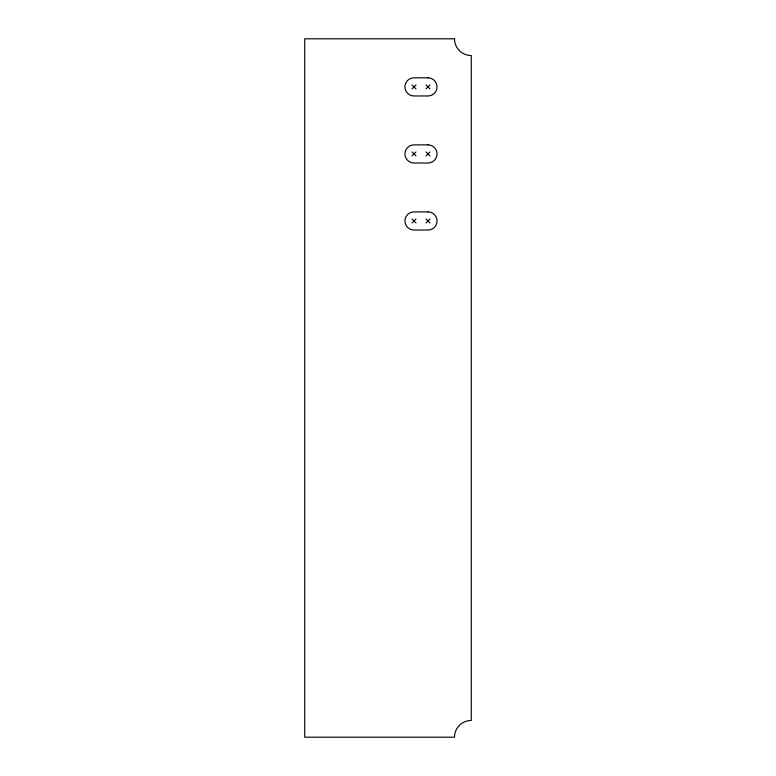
<?xml version="1.0" encoding="UTF-8"?>
<svg xmlns="http://www.w3.org/2000/svg" width="776" height="776" viewBox="0 0 776 776"><rect width="100%" height="100%" fill="white"/><g stroke="black" fill="none" stroke-linecap="round" stroke-linejoin="round"><path stroke-width="1.16" d="M412.027 88.871L415.975 84.923M425.995 88.871L429.943 84.923M412.027 155.908L415.975 151.96M425.995 155.908L429.943 151.96M412.027 222.945L415.975 218.997M425.995 222.945L429.943 218.997M425.995 84.923L429.943 88.871M412.027 84.923L415.975 88.871M425.995 151.96L429.943 155.908M412.027 151.96L415.975 155.908M425.995 218.997L429.943 222.945M412.027 218.997L415.975 222.945M454.503 38.8L304.735 38.8L304.735 737.2L454.503 737.2A16.762 16.762 0 0 1 471.265 720.438L471.265 55.562A16.762 16.762 0 0 1 454.503 38.8M427.974 77.823L414.006 77.823A9.079 9.079 0 0 0 404.926 86.902A9.079 9.079 0 0 0 414.006 95.972L427.974 95.972A9.079 9.079 0 0 0 437.043 86.902A9.079 9.079 0 0 0 427.974 77.823M427.974 144.86L414.006 144.86A9.079 9.079 0 0 0 404.926 153.929A9.079 9.079 0 0 0 414.006 163.008L427.974 163.008A9.079 9.079 0 0 0 437.043 153.929A9.079 9.079 0 0 0 427.974 144.86M427.974 211.896L414.006 211.896A9.079 9.079 0 0 0 404.926 220.966A9.079 9.079 0 0 0 414.006 230.045L427.974 230.045A9.079 9.079 0 0 0 437.043 220.966A9.079 9.079 0 0 0 427.974 211.896"/></g></svg>
